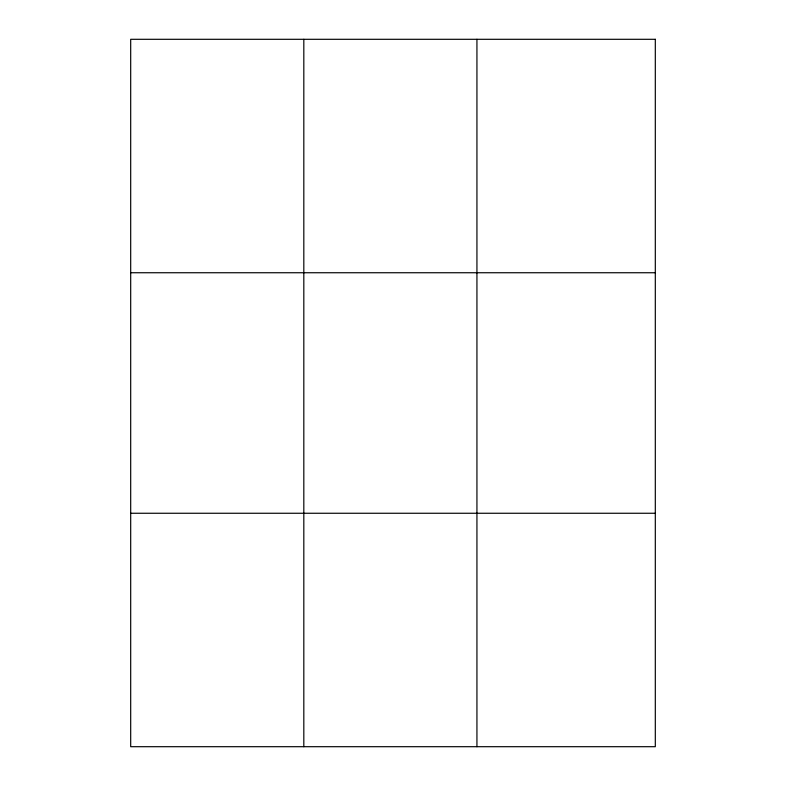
<?xml version="1.0" encoding="UTF-8"?>
<svg xmlns="http://www.w3.org/2000/svg" width="786" height="786" viewBox="0 0 786 786"><rect width="100%" height="100%" fill="white"/><g stroke="black" fill="none" stroke-linecap="round" stroke-linejoin="round"><path stroke-width="1.18" d="M303.818 39.3L303.818 746.7M476.935 39.3L476.935 746.7M130.692 272.742L655.308 272.742M130.692 513.258L655.308 513.258M655.308 39.3L655.308 746.7L130.692 746.7L130.692 39.3L655.308 39.3"/></g></svg>
